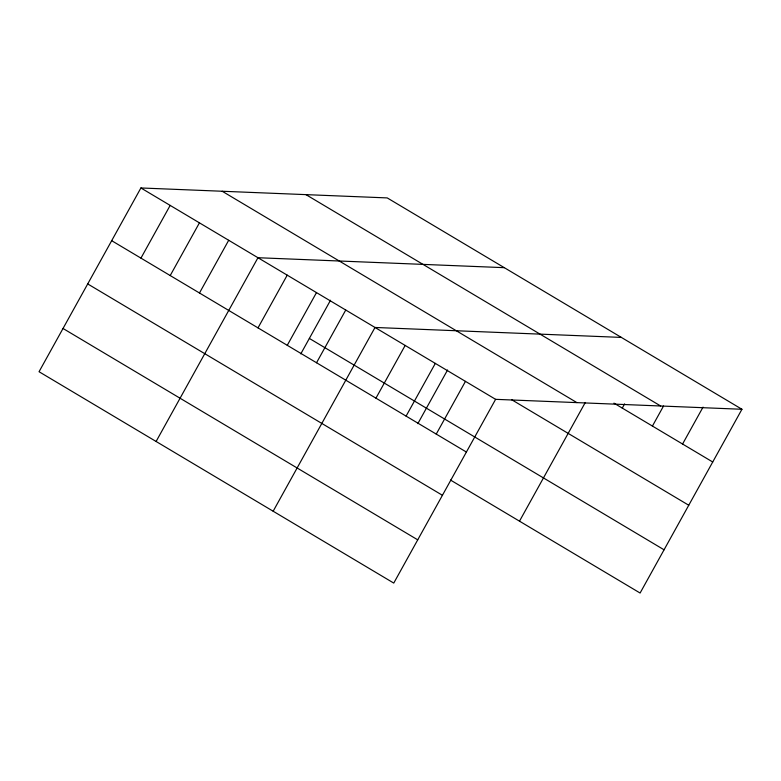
<?xml version="1.0" encoding="UTF-8"?>
<svg xmlns="http://www.w3.org/2000/svg" width="781" height="781" viewBox="0 0 781 781"><rect width="100%" height="100%" fill="white"/><g stroke="black" fill="none" stroke-linecap="round" stroke-linejoin="round"><path stroke-width="1.17" d="M741.95 409.273L387.239 197.915L140.902 187.967L39.05 371.727L393.761 583.085L495.613 399.335L741.95 409.273L640.098 593.033L450.51 480.061M140.951 258.12L170.17 205.403M170.209 275.566L199.438 222.839M199.477 293.002L228.696 240.284M156.102 441.47L257.964 257.72L504.292 267.668M258.003 327.874L287.223 275.156M287.262 345.309L316.49 292.592M300.792 353.871L330.519 300.236M316.53 362.755L345.749 310.028M273.155 511.223L375.017 327.464L621.344 337.412M375.944 398.154L405.163 345.436M406.091 416.117L435.32 363.399M417.845 423.624L447.572 369.989M436.247 434.09L465.466 381.362M519.492 521.171L585.281 402.488M622.272 408.102L624.615 403.884M652.428 426.065L663.528 406.032M682.574 444.028L703.037 407.126M305.947 194.635L660.658 405.993M613.954 403.142L712.731 462.001M222.194 191.247L576.905 402.615M511.721 399.745L688.754 505.239M140.902 187.967L495.613 399.335M309.354 338.427L664.065 549.795M111.683 240.685L466.394 452.053M87.716 283.933L442.427 495.291M63.017 328.479L417.728 539.847"/></g></svg>
